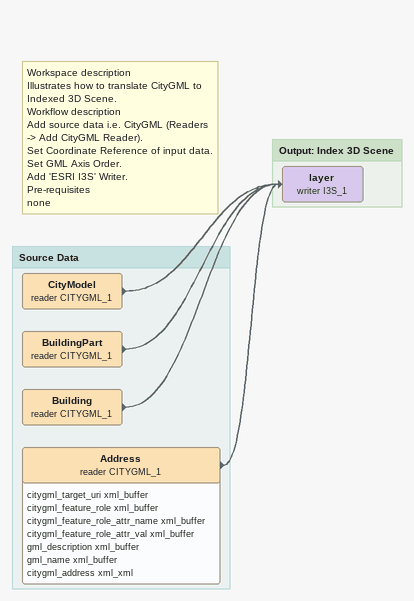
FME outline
Note: Workspace description / Illustrates how to translate CityGML to Indexed 3D Scene. / Workflow description / Add source data i.e. CityGML (Readers -> Add CityGML Reader). / Set Coordinate Reference of input data. / Set GML Axis Order. / Add 'ESRI I3S' Writer. / Pre-requisites / none

Bookmark: Source Data
CityModel (reader CITYGML_1)
    -> layer (writer I3S_1)
BuildingPart (reader CITYGML_1)
    -> layer (writer I3S_1)
Building (reader CITYGML_1)
    -> layer (writer I3S_1)
Address (reader CITYGML_1)
    attributes: citygml_target_uri xml_buffer, citygml_feature_role xml_buffer, citygml_feature_role_attr_name xml_buffer, citygml_feature_role_attr_val xml_buffer, gml_description xml_buffer, gml_name xml_buffer, citygml_address xml_xml
    -> layer (writer I3S_1)

Bookmark: Output: Index 3D Scene
layer (writer I3S_1)
